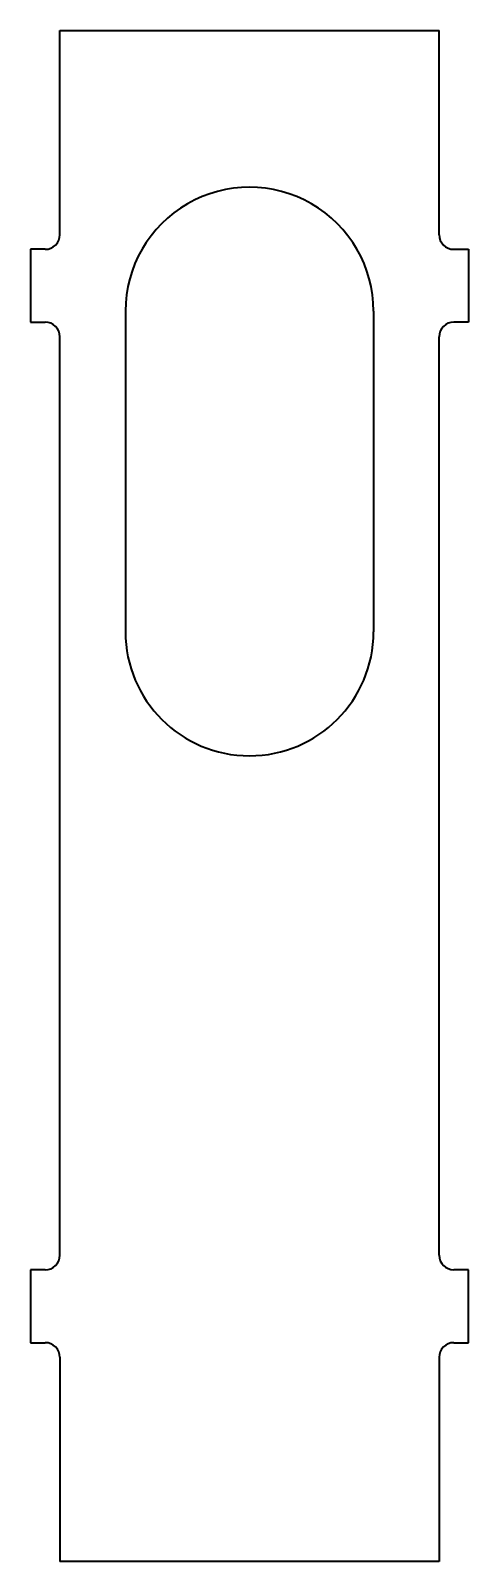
# Model space of a CAD drawing. Extents: x 133 to 163, y 56 to 161.
import ezdxf

# ---------------------------------------------------------------- set-up
doc = ezdxf.new("R2010")
doc.units = 0

msp = doc.modelspace()

# ---------------------------------------------------------------- linework, layer by layer
at = {"color": 7, "lineweight": 35, "ltscale": 0.35}
for p, q in [((134.999146, 146.927246), (134.999146, 160.927246)), ((160.999146, 146.927246), (160.999146, 160.927246)), ((134.999146, 69.927246), (134.999146, 55.927242)), ((160.999146, 69.927246), (160.999146, 55.927242))]:
    msp.add_line(p, q, dxfattribs=at)
at = {"color": 7, "lineweight": 35}
for p, q in [((134.999146, 160.927246), (160.999146, 160.927246)), ((139.499146, 141.687241), (139.499146, 119.687241)), ((156.499146, 141.687241), (156.499146, 119.687241)), ((134.999146, 76.927246), (134.999146, 139.927246)), ((160.999146, 76.927246), (160.999146, 139.927246)), ((160.999146, 55.927242), (134.999146, 55.927242))]:
    msp.add_line(p, q, dxfattribs=at)
at = {"color": 7, "lineweight": 35, "ltscale": 0.025}
for p, q in [((133.999146, 145.927246), (132.999146, 145.927246)), ((161.999146, 145.927246), (162.999146, 145.927246)), ((132.999146, 140.927246), (133.999146, 140.927246)), ((162.999146, 140.927246), (161.999146, 140.927246)), ((133.999146, 75.927246), (132.999146, 75.927246)), ((162.999146, 75.927246), (161.999146, 75.927246)), ((132.999146, 70.927246), (133.999146, 70.927246)), ((161.999146, 70.927246), (162.999146, 70.927246))]:
    msp.add_line(p, q, dxfattribs=at)
at = {"color": 7, "lineweight": 35, "ltscale": 0.125}
for p, q in [((132.999146, 145.927246), (132.999146, 140.927246)), ((162.999146, 145.927246), (162.999146, 140.927246)), ((132.999146, 75.927246), (132.999146, 70.927246)), ((162.999146, 70.927246), (162.999146, 75.927246))]:
    msp.add_line(p, q, dxfattribs=at)
at = {"color": 7, "lineweight": 35}
for centre, radius, start, end in [((147.999146, 141.687241), 8.5, 0, 180.000005), ((133.999146, 146.927246), 1, 269.999997, 360), ((161.999146, 146.927246), 1, 180.000005, 269.999997), ((133.999146, 139.927246), 1, 0, 90.000003), ((161.999146, 139.927246), 1, 90.000003, 180.000005), ((147.999146, 119.687241), 8.5, 180.000005, 360), ((133.999146, 76.927246), 1, 269.999997, 360), ((161.999146, 76.927246), 1, 180.000005, 269.999997), ((133.999146, 69.927246), 1, 360, 90.000003), ((161.999146, 69.927246), 1, 90.000003, 180.000005)]:
    msp.add_arc(centre, radius, start, end, dxfattribs=at)

doc.saveas('drawing.dxf')
